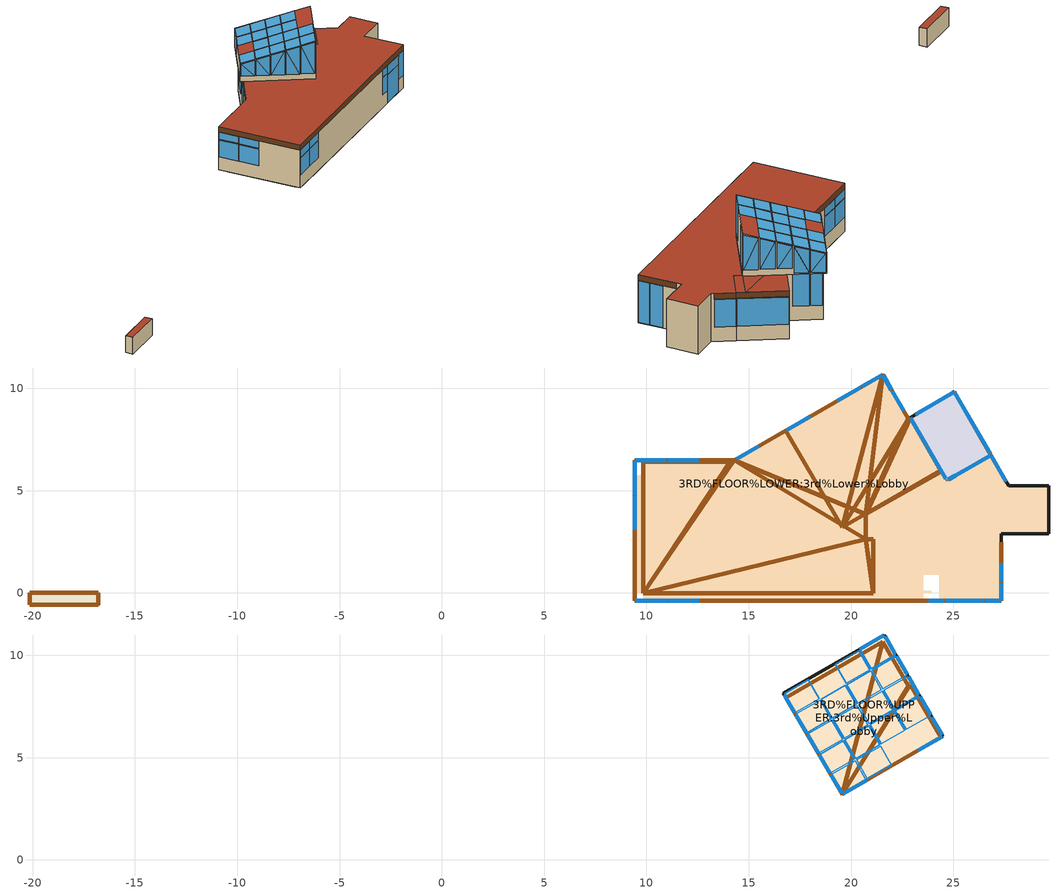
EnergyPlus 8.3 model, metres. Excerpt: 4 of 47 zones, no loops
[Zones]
3RD%FLOOR%SHAFT:3rd%HVAC%Shaft
 floor to 2ND%FLOOR%SOUTH:2nd%HVAC%Shaft (6): -16.8,-0.59 -20.15,-0.59 -20.15,0.02 -16.8,0.02 z9.15
 wall outside (79): -20.15,0.02 -20.15,-0.59 -16.8,-0.59 -16.8,0.02 z9.15:10.56
 wall outside (63): -16.8,0.02 -20.15,0.02 z9.15:10.56
 door inside (7): -16.8,-0.59 -20.15,-0.59 -20.15,0.02 -16.8,0.02 z9.15
 roof outside (roof_69): -20.15,-0.59 -16.8,-0.59 -16.8,0.02 -20.15,0.02 z10.56
3RD%FLOOR%LOWER:3rd%Lower%Lobby
 floor to 2ND%FLOOR%SOUTH:2nd%Open%Office%NE (67): 9.47,-0.01 9.44,-0.01 9.44,5.74 9.47,5.74 z9.14
 floor to 2ND%FLOOR%SOUTH:2nd%Conference%02 (6): 27.35,-0.38 24.31,-0.38 24.31,0.12 27.35,0.12 z9.15
 floor to 2ND%FLOOR%SOUTH:2nd%Conference%02 (67): 27.35,0.12 24.31,0.12 24.31,0.51 27.35,0.51 z9.14
 floor to 2ND%FLOOR%NORTH:2nd%Lobby (6): 27.35,0.89 23.53,0.89 23.53,-0.02 9.85,-0.02 9.85,6.43 14.08,6.43 14.17,6.48 14.29,6.48 21.55,10.67 22.79,8.51 22.9,8.57 24.68,5.49 26.84,6.73 27.71,5.23 29.68,5.23 29.68,2.89 27.35,2.89 z9.15
 floor to 2ND%FLOOR%NORTH:2nd%Lobby (67): 23.92,-0.02 23.53,-0.02 23.53,0.12 23.92,0.12 z9.15; 27.35,0.51 24.31,0.51 24.31,0.89 27.35,0.89 z9.15; 9.85,-0.02 9.47,-0.02 9.47,5.74 9.85,5.74 z9.15; 23.53,-0.38 9.85,-0.38 9.85,-0.02 23.53,-0.02 z9.15
 floor to 2ND%FLOOR%NORTH:2nd%Corridor (6): 14.17,6.48 14.08,6.43 9.85,6.43 9.85,6.48 z9.15
 wall outside (83): 27.71,5.23 26.84,6.73 / 22.9,8.57 22.79,8.51 21.55,10.67 14.29,6.48 9.44,6.48 9.44,-0.38 27.35,-0.38 27.35,2.89 z9.15:12.81
 wall outside (35): 27.35,2.89 29.68,2.89 29.68,5.23 27.71,5.23 z9.15:12.81
 wall to 3RD%FLOOR%LOWER:3rd%Lower%Vestibule (83): 26.84,6.73 24.68,5.49 22.9,8.57 z9.15:12.81
 window (1010): 27.57,5.47 26.86,6.7 z10.25:12.34; 22.57,8.9 22.01,9.87 / 21.97,9.94 21.57,10.63 / 21.51,10.65 20.56,10.1 / 18.01,8.63 16.86,7.96 z10.25:12.76
 window inside (1011): 26.8,6.71 25.16,5.77 z9.49:11.83
 window inside (1010): 24.62,5.59 22.92,8.54 z10.55:12.65; 24.78,5.55,9.49 24.78,5.55,12.34 25.09,5.73,11.92; 26.8,6.71,12.34 25.09,5.73,11.92 24.78,5.55,12.34; 26.8,6.71,11.92 25.09,5.73,11.92 26.8,6.71,12.34; 25.09,5.73,9.49 24.78,5.55,9.49 25.09,5.73,11.92
 window x2 (extWin_1001): 15.49,7.17 14.42,6.55 / 12.56,6.48 11.06,6.48 z11.75:12.35
 window x2 (extWin_1003): 15.49,7.17 14.42,6.55 / 12.56,6.48 11.06,6.48 z10.25:11.67; 27.35,0.55 27.35,1.46 z9.19:12.34
 window x2 (1010): 20.48,10.06 19.32,9.38 z10.25:12.76
 window (extWin_1001): 10.98,6.48 9.48,6.48 / 9.44,6.44 9.44,4.81 / 9.48,-0.38 10.99,-0.38 z11.75:12.34; 24.61,-0.38 26.51,-0.38 z11.62:12.35; 23.79,-0.38 24.53,-0.38 z11.75:12.35
 window (extWin_1003): 10.98,6.48 9.48,6.48 / 9.44,6.44 9.44,4.81 / 9.48,-0.38 10.99,-0.38 / 23.79,-0.38 24.53,-0.38 z10.25:11.67; 26.6,-0.38 27.31,-0.38 z10.25:12.34; 27.35,-0.34 27.35,0.47 z9.19:12.34
 window x3 (extWin_1001): 9.44,4.73 9.44,3.1 z11.75:12.35
 window x3 (extWin_1003): 9.44,4.73 9.44,3.1 z10.25:11.67
 window (1005): 24.62,-0.38 26.51,-0.38 z9.19:11.53
 window x8 (extWin_1001): 11.07,-0.38 12.58,-0.38 z11.75:12.35
 window x8 (extWin_1003): 11.07,-0.38 12.58,-0.38 z10.25:11.67
 door inside (7): 24.42,5.93 20.73,3.85 22.9,8.57 z9.15; 20.73,3.85 22.79,8.51 22.9,8.57 z9.15; 20.73,3.85 21.55,10.67 22.79,8.51 z9.15; 20.73,3.85 14.29,6.48 21.55,10.67 z9.15; 20.73,2.63 14.29,6.48 20.73,3.85 z9.15; 21.08,-0.02 20.73,2.63 21.08,2.63 z9.15; 21.08,-0.02 9.85,-0.02 20.73,2.63 z9.15; 20.73,2.63 9.85,-0.02 14.29,6.48 z9.15; 9.85,-0.02 14.17,6.48 14.29,6.48 z9.15; 9.85,-0.02 14.08,6.42 14.17,6.48 z9.15; 9.85,-0.02 9.86,6.42 14.08,6.42 z9.15; 19.58,3.22 24.38,6 22.9,8.57 z12.81; 19.58,3.22 22.9,8.57 22.79,8.51 z12.81; 19.58,3.22 22.79,8.51 21.55,10.67 z12.81; 19.58,3.22 21.55,10.67 16.82,7.94 z12.81
 door (85): 27.59,5.44 26.84,6.73 / 16.82,7.94 14.38,6.53 / 14.18,6.48 9.44,6.48 / 9.44,6.48 9.44,-0.38 / 9.44,-0.38 27.35,-0.38 / 27.35,-0.38 27.35,2.49 z12.39:12.8
 door inside (85): 26.84,6.73 24.74,5.53 z12.39:12.8
 roof outside (81): 9.44,-0.38 27.35,-0.38 27.35,2.89 29.68,2.89 29.68,5.23 27.71,5.23 26.84,6.73 24.68,5.49 24.39,6 19.58,3.22 16.81,7.94 14.29,6.48 9.44,6.48 z12.81
3RD%FLOOR%LOWER:3rd%Lower%Vestibule
 floor to 2ND%FLOOR%NORTH:2nd%Lobby (6): 26.84,6.73 24.68,5.49 22.9,8.57 25.05,9.82 z9.15
 wall outside (83): 26.84,6.73 25.05,9.82 22.9,8.57 z9.15:12.81
 window (1010): 26.82,6.77 25.08,9.79 z10.25:12.34; 25.02,9.8,12.34 23.22,8.76,11.62 23.18,8.74,12.34; 24.98,9.78,11.62 23.22,8.76,11.62 25.02,9.8,12.34
 window (1011): 24.91,9.74 23.29,8.8 z9.19:11.53
 window x2 (1010): 23.18,8.74,9.19 23.18,8.74,12.34 23.22,8.76,11.62; 23.22,8.76,9.19 23.18,8.74,9.19 23.22,8.76,11.62
 door (85): 26.84,6.73 25.06,9.82 / 25.05,9.82 23.15,8.72 z12.39:12.8
 roof outside (81): 24.49,6.06 26.54,7.24 26.5,7.31 23.76,7.31 z12.81; 24.68,5.49 26.84,6.73 26.54,7.24 24.39,6 z12.81; 23.76,7.31 26.5,7.31 25.05,9.82 23,8.63 z12.81
3RD%FLOOR%UPPER:3rd%Upper%Lobby
 floor outside (27): 22.79,8.51 21.55,10.67 16.81,7.94 16.69,8.14 21.63,11 23,8.63 z12.81
 floor to 3RD%FLOOR%LOWER:3rd%Lower%Lobby (6): 24.39,6 19.58,3.22 16.81,7.94 21.55,10.67 22.79,8.51 22.9,8.57 z12.81
 floor to 3RD%FLOOR%LOWER:3rd%Lower%Vestibule (6): 24.49,6.05 24.39,6 22.9,8.57 23,8.63 z12.81
 wall outside (87): 21.63,11 16.69,8.14 z12.81:14.33; 19.58,3.22 24.49,6.05 z12.81:16.02; 24.49,6.05,12.81 21.63,11,12.81 21.63,11,14.33 24.49,6.05,16.02; 16.69,8.14,12.81 19.58,3.22,12.81 19.58,3.22,16.02 16.69,8.14,14.33
 window (1010): 21.6,10.97 20.44,10.3 z12.85:14.29; 23.3,5.37 24.45,6.03 z13.24:15.98; 24.46,6.11,13.26 23.95,6.99,13.26 23.95,6.99,15.64; 24.46,6.11,13.26 23.95,6.99,15.64 24.46,6.11,15.93; 23.89,7.1,13.26 23.38,7.97,13.26 23.38,7.97,15.3; 23.89,7.1,13.26 23.38,7.97,15.3 23.89,7.1,15.6; 23.31,8.09,13.26 22.81,8.96,13.26 22.81,8.96,14.96; 23.31,8.09,13.26 22.81,8.96,14.96 23.31,8.09,15.26; 22.24,9.95,12.87 22.24,9.95,14.62 22.74,9.08,14.92; 22.74,9.08,12.87 22.24,9.95,12.87 22.74,9.08,14.92; 22.17,10.06,12.87 21.67,10.94,12.87 21.67,10.94,14.28; 22.17,10.06,12.87 21.67,10.94,14.28 22.17,10.06,14.58; 17.24,7.22,13.26 17.24,7.22,14.58 16.73,8.09,14.28; 16.73,8.09,13.26 17.24,7.22,13.26 16.73,8.09,14.28; 17.81,6.23,13.26 17.81,6.23,14.92 17.3,7.1,14.62; 17.3,7.1,13.26 17.81,6.23,13.26 17.3,7.1,14.62; 17.88,6.12,13.26 18.39,5.25,13.26 18.39,5.25,15.26; 17.88,6.12,13.26 18.39,5.25,15.26 17.88,6.12,14.96; 18.96,4.26,13.26 18.96,4.26,15.59 18.45,5.14,15.3; 18.45,5.14,13.26 18.96,4.26,13.26 18.45,5.14,15.3; 19.54,3.28,13.26 19.54,3.28,15.93 19.03,4.15,15.63; 19.03,4.15,13.26 19.54,3.28,13.26 19.03,4.15,15.63
 window x3 (1010): 19.61,3.24 20.77,3.91 z13.24:15.98
 roof outside (89): 21.63,11,14.33 16.69,8.14,14.33 19.58,3.22,16.02 24.49,6.05,16.02
 skylight (1012): 21.44,5.57,15.7 20.27,4.89,15.7 20.8,3.97,16.01 21.97,4.65,16.01; 20.2,4.85,15.7 19.06,4.19,15.7 19.59,3.27,16.01 20.73,3.93,16.01; 23.33,7.97,15.36 22.17,7.3,15.36 22.7,6.39,15.67 23.86,7.06,15.67; 22.1,7.26,15.36 20.94,6.6,15.36 21.47,5.68,15.67 22.63,6.34,15.67; 20.87,6.56,15.36 19.7,5.88,15.36 20.23,4.96,15.67 21.4,5.63,15.67; 19.63,5.84,15.36 18.49,5.18,15.36 19.02,4.26,15.67 20.16,4.92,15.67; 22.76,8.96,15.02 21.6,8.29,15.02 22.13,7.37,15.33 23.29,8.04,15.33; 21.53,8.25,15.02 20.37,7.58,15.02 20.9,6.66,15.33 22.06,7.33,15.33; 20.3,7.54,15.02 19.13,6.87,15.02 19.66,5.94,15.33 20.83,6.62,15.33; 19.06,6.82,15.02 17.91,6.16,15.02 18.44,5.24,15.33 19.59,5.91,15.33; 22.19,9.95,14.68 21.03,9.28,14.68 21.56,8.36,15 22.72,9.03,15; 20.96,9.24,14.68 19.8,8.57,14.68 20.33,7.65,15 21.49,8.32,15; 19.72,8.53,14.68 18.55,7.85,14.68 19.09,6.93,15 20.26,7.61,15; 18.48,7.81,14.68 17.33,7.15,14.68 17.86,6.23,15 19.01,6.89,15; 20.38,10.23,14.34 19.22,9.56,14.34 19.75,8.64,14.66 20.91,9.31,14.66; 17.91,8.8,14.34 16.76,8.13,14.34 17.29,7.21,14.66 18.44,7.88,14.66
 skylight x2 (1012): 21.62,10.94,14.34 20.46,10.27,14.34 20.99,9.35,14.66 22.15,10.02,14.66
[Building]
Building: North Axis {deg}=0; Terrain=Suburbs; Loads Convergence Tolerance Value=0.4; Temperature Convergence Tolerance Value {deltaC}=0.4; Solar Distribution=FullExterior; Maximum Number of Warmup Days=25; Minimum Number of Warmup Days=6
[Site:Location]
Phipps_CSL_Building: Latitude {deg}=40.5; Longitude {deg}=-80.22; Time Zone {hr}=-5; Elevation {m}=373
[SizingPeriod:DesignDay] Day of Month=15; Dry-Bulb Temperature Range Modifier Type=DefaultMultipliers; Humidity Condition Type=Wetbulb; Barometric Pressure {Pa}=96923.6; Wind Direction {deg}=0; Rain Indicator=No; Snow Indicator=No; Solar Model Indicator=ASHRAEClearSky; ASHRAE Clear Sky Optical Depth for Beam Irradiance (taub)=0; ASHRAE Clear Sky Optical Depth for Diffuse Irradiance (taud)=0
Name | Month | Day Type | Maximum Dry-Bulb Temperature {C} | Daily Dry-Bulb Temperature Range {deltaC} | Wetbulb or DewPoint at Maximum Dry-Bulb {C} | Wind Speed {m/s} | Daylight Saving Time Indicator | Sky Clearness
Summer Design Day in Phipps_CSL_Building | 7 | SummerDesignDay | 31.7 | 10.5 | 22.5 | 0 | Yes | 0.98
Winter Design Day in Phipps_CSL_Building | 1 | WinterDesignDay | -16.8 | 0 | -16.8 | 12.7 | No | 0
[Site:GroundTemperature:BuildingSurface]
14, 14, 14, 14, 14, 14, 14, 14, 14, 14, 14, 14
[Site:GroundTemperature:Deep]
14.89, 14.89, 14.89, 14.89, 14.89, 14.89, 14.89, 14.89, 14.89, 14.89, 14.89, 14.89
[Site:GroundReflectance]
0.2, 0.2, 0.2, 0.2, 0.2, 0.2, 0.2, 0.2, 0.2, 0.2, 0.2, 0.2
[Site:GroundReflectance:SnowModifier]
1, 1
[Material] Thermal Absorptance=0.9
Name | Roughness | Thickness {m} | Conductivity {W/m-K} | Density {kg/m3} | Specific Heat {J/kg-K} | Solar Absorptance | Visible Absorptance
5_1_10007 | Rough | 0.1397 | 1.311 | 2240 | 836.8 | 0.7 | 0.7
7_1_400 | Rough | 0.2 | 0.1 | 12 | 840 | 0.7 | 0.7
11_4_10006 | MediumRough | 0.0254 | 0.049 | 265 | 836.8 | 0.7 | 0.7
13_3_10007 | Rough | 0.3048 | 1.311 | 2240 | 836.8 | 0.7 | 0.7
19_1_10004 | Rough | 0.0254 | 0.11 | 544.62 | 1210 | 0.78 | 0.78
15_3_10006 | MediumRough | 0.0787 | 0.049 | 265 | 836.8 | 0.7 | 0.7
15_4_10008 | Smooth | 0.0159 | 0.14 | 784.9 | 830 | 0.92 | 0.92
15_5_10009 | MediumRough | 0.2032 | 0.039 | 48.1 | 1380 | 0.7 | 0.7
17_1_10001 | Smooth | 0.0254 | 0.16 | 784.9 | 830 | 0.92 | 0.92
27_1_5 | Rough | 0.105 | 0.84 | 1700 | 800 | 0.7 | 0.7
27_2_103 | Rough | 0.1182 | 0.034 | 35 | 1400 | 0.6 | 0.6
27_3_11 | Rough | 0.1 | 0.51 | 1400 | 1000 | 0.6 | 0.6
27_4_66 | Rough | 0.013 | 0.4 | 1000 | 1000 | 0.5 | 0.5
47_6_10010 | Smooth | 0.019 | 0.12 | 544 | 1210 | 0.92 | 0.92
51_3_10001 | Smooth | 0.015 | 0.16 | 784.9 | 830 | 0.92 | 0.92
51_6_10007 | Rough | 0.139 | 1.311 | 2240 | 836.8 | 0.7 | 0.7
65_1_10007 | Rough | 0.1524 | 1.311 | 2240 | 836.8 | 0.7 | 0.7
69_2_10018 | Rough | 0.05 | 0.15 | 25 | 1200 | 0.7 | 0.7
69_3_10012 | Rough | 0.203 | 0.03 | 43 | 1210 | 0.7 | 0.7
81_2_10012 | Rough | 0.092 | 0.03 | 43 | 1210 | 0.7 | 0.7
81_5_10023 | Rough | 0.063 | 0.05 | 19 | 960 | 0.7 | 0.7
81_6_5158 | Rough | 0.004 | 0.35 | 950 | 840 | 0.6 | 0.6
83_2_10006 | MediumRough | 0.1016 | 0.049 | 265 | 836.8 | 0.7 | 0.7
85_1_10010 | Smooth | 0.0159 | 0.12 | 544 | 1210 | 0.92 | 0.92
89_1_33 | Rough | 0.025 | 1 | 2000 | 800 | 0.7 | 0.7
89_2_111 | Rough | 0.259 | 0.04 | 30 | 840 | 0.6 | 0.6
89_3_77 | Rough | 0.005 | 0.19 | 960 | 837 | 0.8 | 0.8
[Material:NoMass] Roughness=Rough; Thermal Absorptance=0.9; Solar Absorptance=0.7; Visible Absorptance=0.7
Name | Thermal Resistance {m2-K/W}
63_RVAL_2; 81_RVAL_3 | 0.15
67_RVAL_1 | 999
81_RVAL_1 | 5
[Material:RoofVegetation]
69_1_10024: Height of Plants {m}=0.1; Leaf Area Index=5; Leaf Reflectivity=0.22; Leaf Emissivity=0.95; Minimum Stomatal Resistance {s/m}=100; Soil Layer=Green Roof Soil; Roughness=Rough; Thickness {m}=0.203; Conductivity of Dry Soil {W/m-K}=0.99; Density of Dry Soil {kg/m3}=1270; Specific Heat of Dry Soil {J/kg-K}=1000; Thermal Absorptance=0.9; Solar Absorptance=0.7; Visible Absorptance=0.7; Saturation Volumetric Moisture Content of the Soil Layer=0.5; Residual Volumetric Moisture Content of the Soil Layer=0.01; Initial Volumetric Moisture Content of the Soil Layer=0.15
[WindowMaterial:Glazing] Optical Data Type=SpectralAverage; Infrared Transmittance at Normal Incidence=0; Dirt Correction Factor for Solar and Visible Transmittance=1
Name | Thickness {m} | Solar Transmittance at Normal Incidence | Front Side Solar Reflectance at Normal Incidence | Back Side Solar Reflectance at Normal Incidence | Visible Transmittance at Normal Incidence | Front Side Visible Reflectance at Normal Incidence | Back Side Visible Reflectance at Normal Incidence | Front Side Infrared Hemispherical Emissivity | Back Side Infrared Hemispherical Emissivity | Conductivity {W/m-K}
2 | 0.003 | 0.837 | 0.075 | 0.075 | 0.898 | 0.081 | 0.081 | 0.84 | 0.84 | 0.9
40 | 0.003 | 0.63 | 0.19 | 0.22 | 0.85 | 0.056 | 0.079 | 0.84 | 0.1 | 0.9
49 | 0.00051 | 0.656 | 0.249 | 0.227 | 0.868 | 0.064 | 0.06 | 0.136 | 0.72 | 0.14
[WindowMaterial:Gas] Gas Type=Krypton
Name | Thickness {m}
1005 | 0.003
1007 | 0.008
1024 | 0.02
[Construction]
6: 5_1_10007
7: 7_1_400
27: 27_1_5, 27_2_103, 27_3_11, 27_4_66
35: 13_3_10007
63: 19_1_10004, 63_RVAL_2, 15_3_10006, 15_4_10008, 15_5_10009, 47_6_10010
67: 67_RVAL_1
roof_69: 69_1_10024, 69_2_10018, 69_3_10012, 51_6_10007
79: 15_5_10009, 47_6_10010, 11_4_10006
81: 81_RVAL_1, 81_2_10012, 81_RVAL_3, 51_3_10001, 81_5_10023, 81_6_5158
83: 65_1_10007, 83_2_10006, 65_1_10007
85: 85_1_10010, 15_5_10009, 85_1_10010
87: 47_6_10010, 15_5_10009, 17_1_10001
89: 89_1_33, 89_2_111, 89_3_77
extWin_1001; 1005: 2, 1007, 49, 1005, 49, 1007, 2
extWin_1003; 1010; 1011; 1012: 40, 1024, 2
[WindowProperty:FrameAndDivider]
6: Frame Width {m}=0.0625; Frame Outside Projection {m}=0; Frame Inside Projection {m}=0; Frame Conductance {W/m2-K}=9.5; Ratio of Frame-Edge Glass Conductance to Center-Of-Glass Conductance=1; Frame Solar Absorptance=0.5; Frame Visible Absorptance=0.5; Frame Thermal Hemispherical Emissivity=0.9; Divider Type=DividedLite; Divider Width {m}=0; Number of Horizontal Dividers=0; Number of Vertical Dividers=0; Divider Outside Projection {m}=0; Divider Inside Projection {m}=0; Divider Conductance {W/m2-K}=0; Ratio of Divider-Edge Glass Conductance to Center-Of-Glass Conductance=1; Divider Solar Absorptance=0; Divider Visible Absorptance=0; Divider Thermal Hemispherical Emissivity=0.9; Outside Reveal Solar Absorptance=0.5; Inside Sill Depth {m}=0; Inside Sill Solar Absorptance=0.5; Inside Reveal Depth {m}=0; Inside Reveal Solar Absorptance=0.5
[Zone] Type=1; Multiplier=1; Floor Area {m2}=autocalculate; Zone Inside Convection Algorithm=AdaptiveConvectionAlgorithm
Name | Volume {m3}
3RD%FLOOR%SHAFT:3rd%HVAC%Shaft | 2.60096
3RD%FLOOR%LOWER:3rd%Lower%Lobby | 520.521
3RD%FLOOR%LOWER:3rd%Lower%Vestibule | 31.2496
3RD%FLOOR%UPPER:3rd%Upper%Lobby | 71.5206
[Exterior:Lights]
Exterior Facade Lighting: Schedule=calibratedExteriorLighting; Design Level {W}=2560; Control Option=ScheduleNameOnly
[Exterior:FuelEquipment]
ExteriorEquipment: Fuel Use Type=Electricity; Schedule=calibratedExteriorEquipment; Design Level {W}=1134.8
[GroundHeatExchanger:Vertical]
Vertical Ground Heat Exchanger_1: Design Flow Rate {m3/s}=0.0028; Number of Bore Holes=14; Bore Hole Length {m}=155.45; Bore Hole Radius {m}=0.073; Ground Thermal Conductivity {W/m-K}=2.86; Ground Thermal Heat Capacity {J/m3-K}=2250000; Ground Temperature {C}=12.7; Grout Thermal Conductivity {W/m-K}=0.692626; Pipe Thermal Conductivity {W/m-K}=0.391312; Pipe Out Diameter {m}=0.0266667; U-Tube Distance {m}=0.0253977; Pipe Thickness {m}=0.00241285; Maximum Length of Simulation=2; G-Function Reference Ratio=0.0005; Number of Data Pairs of the G Function=35; G-Function Ln(T/Ts) Value 1=-15.2996; G-Function G Value 1=-0.348322; G-Function Ln(T/Ts) Value 2=-14.201; G-Function G Value 2=0.022208; G-Function Ln(T/Ts) Value 3=-13.2202; G-Function G Value 3=0.412345; G-Function Ln(T/Ts) Value 4=-12.2086; G-Function G Value 4=0.867498; G-Function Ln(T/Ts) Value 5=-11.1888; G-Function G Value 5=1.357839; G-Function Ln(T/Ts) Value 6=-10.1816; G-Function G Value 6=1.852024; G-Function Ln(T/Ts) Value 7=-9.1815; G-Function G Value 7=2.345656; G-Function Ln(T/Ts) Value 8=-8.6809; G-Function G Value 8=2.593958; G-Function Ln(T/Ts) Value 9=-8.5; G-Function G Value 9=2.679; G-Function Ln(T/Ts) Value 10=-7.8; G-Function G Value 10=3.023; G-Function Ln(T/Ts) Value 11=-7.2; G-Function G Value 11=3.32; G-Function Ln(T/Ts) Value 12=-6.5; G-Function G Value 12=3.681; G-Function Ln(T/Ts) Value 13=-5.9; G-Function G Value 13=4.071; G-Function Ln(T/Ts) Value 14=-5.2; G-Function G Value 14=4.828; G-Function Ln(T/Ts) Value 15=-4.5; G-Function G Value 15=6.253; G-Function Ln(T/Ts) Value 16=-3.963; G-Function G Value 16=7.894; G-Function Ln(T/Ts) Value 17=-3.27; G-Function G Value 17=11.82; G-Function Ln(T/Ts) Value 18=-2.864; G-Function G Value 18=15.117; G-Function Ln(T/Ts) Value 19=-2.577; G-Function G Value 19=18.006; G-Function Ln(T/Ts) Value 20=-2.171; G-Function G Value 20=22.887; G-Function Ln(T/Ts) Value 21=-1.884; G-Function G Value 21=26.924; G-Function Ln(T/Ts) Value 22=-1.191; G-Function G Value 22=38.004; G-Function Ln(T/Ts) Value 23=-0.497; G-Function G Value 23=49.919; G-Function Ln(T/Ts) Value 24=-0.274; G-Function G Value 24=53.407; G-Function Ln(T/Ts) Value 25=-0.051; G-Function G Value 25=56.632; G-Function Ln(T/Ts) Value 26=0.196; G-Function G Value 26=59.825; G-Function Ln(T/Ts) Value 27=0.419; G-Function G Value 27=62.349; G-Function Ln(T/Ts) Value 28=0.642; G-Function G Value 28=64.524; G-Function Ln(T/Ts) Value 29=0.873; G-Function G Value 29=66.412; G-Function Ln(T/Ts) Value 30=1.112; G-Function G Value 30=67.993; G-Function Ln(T/Ts) Value 31=1.335; G-Function G Value 31=69.162; G-Function Ln(T/Ts) Value 32=1.679; G-Function G Value 32=70.476; G-Function Ln(T/Ts) Value 33=2.028; G-Function G Value 33=71.361; G-Function Ln(T/Ts) Value 34=2.275; G-Function G Value 34=71.79; G-Function Ln(T/Ts) Value 35=3.003; G-Function G Value 35=72.511
[Schedule:Compact]
calibratedExteriorEquipment: Through: 3/1, For: Alldays, Until: 01:00, 0, Until: 17:00, .058566, Until: 24:00, .098586, Through: 5/1, For: Alldays, Until: 01:00, 0, Until: 17:00, .131516, Until: 24:00, .236985, Through: 6/1, For: Alldays, Until: 01:00, 0, Until: 17:00, .153093, Until: 24:00, .255154, Through: 7/1, For: Alldays, Until: 01:00, 0, Until: 17:00, .096582, Until: 24:00, .16097, Through: 8/1, For: Alldays, Until: 01:00, 0, Until: 17:00, .357559, Until: 24:00, .595931, Through: 9/1, For: Alldays, Until: 01:00, 0, Until: 17:00, .206521, Until: 24:00, .344202, Through: 10/1, For: Alldays, Until: 01:00, 0, Until: 17:00, .377081, Until: 24:00, .628468, Through: 11/1, For: Alldays, Until: 01:00, 0, Until: 17:00, .488047, Until: 24:00, .813412, Through: 12/1, For: Alldays, Until: 01:00, 0, Until: 17:00, .422289, Until: 24:00, .703815, Through: 12/31, For: Alldays, Until: 01:00, 0, Until: 17:00, .313378, Until: 24:00, .522296
calibratedExteriorLighting: Through: 2/1, For: Alldays, Until: 09:00, .143997, Until: 18:00, 0, Until: 19:00, .882763, Until: 23:00, .845141, Until: 24:00, .444511, Through: 3/1, For: Alldays, Until: 09:00, .119946, Until: 18:00, 0, Until: 19:00, .73532, Until: 23:00, .703982, Until: 24:00, .370268, Through: 4/1, For: Alldays, Until: 09:00, .105, Until: 18:00, 0, Until: 19:00, .646, Until: 23:00, .619, Until: 24:00, .326, Through: 5/1, For: Alldays, Until: 09:00, .083, Until: 18:00, 0, Until: 19:00, .508, Until: 23:00, .487, Until: 24:00, .256, Through: 6/1, For: Alldays, Until: 09:00, .072, Until: 18:00, 0, Until: 19:00, .444, Until: 23:00, .425, Until: 24:00, .224, Through: 7/1, For: Alldays, Until: 09:00, .055, Until: 18:00, 0, Until: 19:00, .336, Until: 23:00, .322, Until: 24:00, .169, Through: 8/1, For: Alldays, Until: 09:00, .058, Until: 18:00, 0, Until: 19:00, .355, Until: 23:00, .34, Until: 24:00, .179, Through: 9/1, For: Alldays, Until: 09:00, .078, Until: 18:00, 0, Until: 19:00, .476, Until: 23:00, .456, Until: 24:00, .24, Through: 10/1, For: Alldays, Until: 09:00, .107, Until: 18:00, 0, Until: 19:00, .658, Until: 23:00, .63, Until: 24:00, .331, Through: 11/1, For: Alldays, Until: 09:00, .101, Until: 18:00, 0, Until: 19:00, .622, Until: 23:00, .595, Until: 24:00, .313, Through: 12/1, For: Alldays, Until: 09:00, .124, Until: 18:00, 0, Until: 19:00, .76, Until: 23:00, .728, Until: 24:00, .383, Through: 12/31, For: Alldays, Until: 09:00, 0.136905, Until: 18:00, 0, Until: 19:00, 0.839286, Until: 23:00, 0.803517, Until: 24:00, .422619
